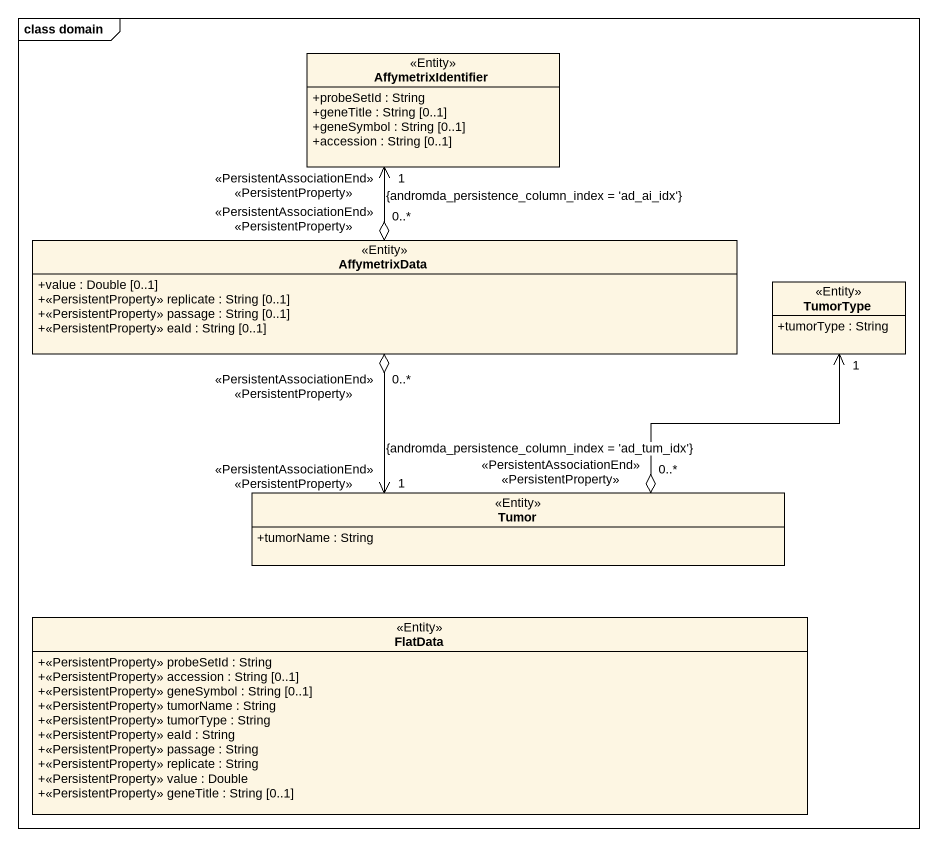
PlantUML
@startuml
mainframe class domain
hide circle
hide empty members
skinparam classAttributeIconSize 0
class AffymetrixIdentifier <<Entity>> {
  +probeSetId : String
  +geneTitle : String [0..1]
  +geneSymbol : String [0..1]
  +accession : String [0..1]
}
class AffymetrixData <<Entity>> {
  +value : Double [0..1]
  +<<PersistentProperty>> replicate : String [0..1]
  +<<PersistentProperty>> passage : String [0..1]
  +<<PersistentProperty>> eaId : String [0..1]
}
class TumorType <<Entity>> {
  +tumorType : String
}
class Tumor <<Entity>> {
  +tumorName : String
}
class FlatData <<Entity>> {
  +<<PersistentProperty>> probeSetId : String
  +<<PersistentProperty>> accession : String [0..1]
  +<<PersistentProperty>> geneSymbol : String [0..1]
  +<<PersistentProperty>> tumorName : String
  +<<PersistentProperty>> tumorType : String
  +<<PersistentProperty>> eaId : String
  +<<PersistentProperty>> passage : String
  +<<PersistentProperty>> replicate : String
  +<<PersistentProperty>> value : Double
  +<<PersistentProperty>> geneTitle : String [0..1]
}
AffymetrixIdentifier "1\n<<PersistentAssociationEnd>> <<PersistentProperty>>\n{andromda_persistence_column_index = 'ad_ai_idx'}" <--o "0..*\n<<PersistentAssociationEnd>> <<PersistentProperty>>" AffymetrixData
AffymetrixData "0..*\n<<PersistentAssociationEnd>> <<PersistentProperty>>" o--> "1\n{andromda_persistence_column_index = 'ad_tum_idx'}\n<<PersistentAssociationEnd>> <<PersistentProperty>>" Tumor
TumorType "1" <--o "0..*\n<<PersistentAssociationEnd>> <<PersistentProperty>>" Tumor
@enduml
